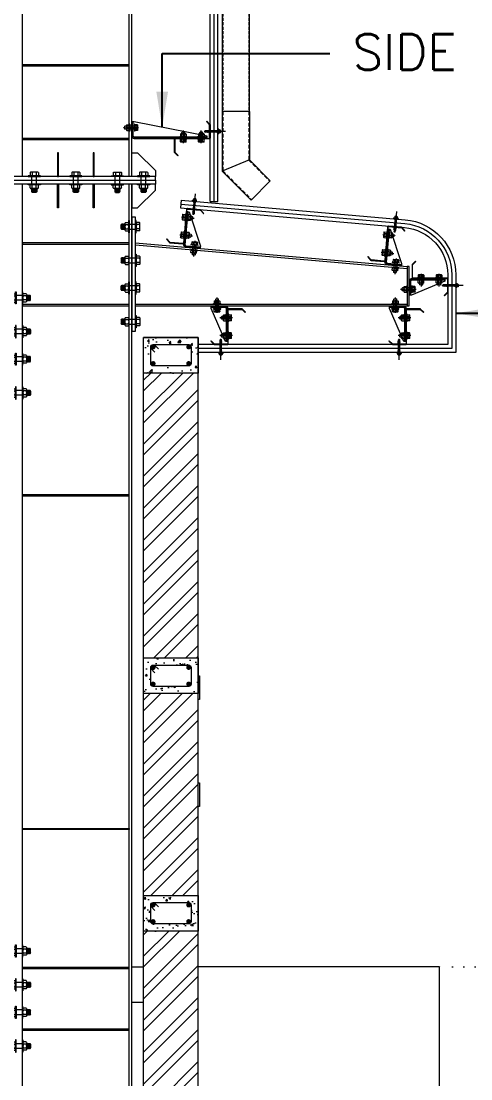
# Model space of a CAD drawing. Header units: millimetres. Extents: x 5227 to 261376, y 53707 to 123566.
# Drawn here: x 94341 to 96233, y 73058 to 77511 of the extents above; entities that cross this region are included whole.
import ezdxf

# ---------------------------------------------------------------- set-up
doc = ezdxf.new("R2010")
doc.units = ezdxf.units.MM
doc.header["$PDMODE"] = 35
doc.header["$PDSIZE"] = -10
for name, pattern in [('CENTERX2', [101.6, 63.5, -12.7, 12.7, -12.7]), ('DOT', [6.35, 0, -6.35]), ('HIDDENX2', [0.75, 0.5, -0.25])]:
    doc.linetypes.add(name, pattern=pattern)
doc.layers.get('0').update_dxf_attribs({"lineweight": 0})
doc.layers.get('Defpoints').update_dxf_attribs({"lineweight": 0})
for name, color, linetype, lineweight in [('PV_BEAM_LINE', 5, 'Continuous', 0), ('PV_CENTER LINE', 1, 'CENTERX2', 0), ('PV_DIMENTION_SECOND_ROMANS', 7, 'Continuous', 0), ('PV_DOTED LINE', 252, 'DOT', 0), ('PV_EXTRA_LINE', 252, 'Continuous', 0), ('PV_MARKING_ARROW', 7, 'Continuous', 0), ('PV_MASONRY', 10, 'Continuous', 0), ('PV_PURLIN', 4, 'Continuous', 0), ('PV_REINFORCEMENT _DOT_LINE', 3, 'Continuous', 0), ('PV_REINFORCEMENT_LINE', 6, 'Continuous', 0), ('PV_SLAB_LINE', 30, 'Continuous', 0), ('PV_STEEL LINE', 7, 'Continuous', 0), ('PV_STEEL_BOX&PIPE_SECTION', 6, 'Continuous', 0), ('PV_STEEL_I SECTION', 5, 'Continuous', 0), ('PV_STEEL_PLATE', 4, 'Continuous', 0), ('PV_STEEL_STIFFNING', 3, 'Continuous', 0), ('PV_STP', 3, 'Continuous', 0), ('PV_TEXT_ROMANS', 7, 'Continuous', 0)]:
    doc.layers.add(name, color=color, linetype=linetype, lineweight=lineweight)
doc.layers.add('PV_HATCH', color=252, linetype='Continuous', lineweight=0, transparency=0.5)
doc.styles.add('PV_ROMAND', font='romand.shx')
doc.styles.add('PV_ROMANS', font='romans.shx')
doc.dimstyles.new('PV_1-75_MM_FOOT', dxfattribs={"dimscale": 75, "dimtxt": 2, "dimasz": 2, "dimexe": 1, "dimexo": 0.625, "dimtad": 0, "dimdec": 0, "dimdsep": 46, "dimtxsty": 'PV_ROMAND', "dimcen": 2.5, "dimadec": 0, "dimazin": 0, "dimtfac": 1, "dimtdec": 0, "dimtmove": 1, "dimatfit": 2, "dimfxl": 1, "dimfxlon": 1, "dimarcsym": 0})
pattern_1 = [(45, (-107885.18, -16959.17), (-67.35192, 67.35192), []), (45, (-107840.27, -16959.17), (-67.35192, 67.35192), [])]

# ---------------------------------------------------------------- blocks, each defined once
blk = doc.blocks.new('*U510')
at = {"color": 0}
for p, q in [((25.7, 2.5), (-25.7, 2.5)), ((-25.7, 2.5), (-25.7, 0)), ((-25.7, 0), (25.7, 0)), ((-17.5, 16.3), (-17.5, 4.9)), ((13.1, 18.7), (-13.1, 18.7)), ((17.5, 16.3), (17.5, 4.9)), ((25.7, 0), (25.7, 2.5)), ((-25.7, -28.5), (-25.7, -26)), ((-25.7, -26), (25.7, -26)), ((25.7, -28.5), (-25.7, -28.5)), ((-17.5, -42.3), (-17.5, -30.9)), ((17.5, -42.3), (17.5, -30.9)), ((25.7, -26), (25.7, -28.5)), ((13.1, -44.7), (-13.1, -44.7)), ((-10, -58.7), (-10, -44.7)), ((-10, -58.7), (-8, -60.7)), ((8, -60.7), (-8, -60.7)), ((8, -60.7), (10, -58.7)), ((10, -58.7), (10, -44.7))]:
    blk.add_line(p, q, dxfattribs=at)
at = {"color": 8}
for p, q in [((-8.7, 16.3), (-8.7, 4.9)), ((8.7, 16.3), (8.7, 4.9)), ((-8.7, -42.3), (-8.7, -30.9)), ((8.7, -42.3), (8.7, -30.9))]:
    blk.add_line(p, q, dxfattribs=at)
for points in [[(10, -44.7), (12, -45.7), (10, -46.7), (-10, -46.7), (-12, -45.7), (-10, -44.7)], [(10, -46.7), (12, -47.7), (10, -48.7), (-10, -48.7), (-12, -47.7), (-10, -46.7)], [(10, -48.7), (12, -49.7), (10, -50.7), (-10, -50.7), (-12, -49.7), (-10, -48.7)], [(10, -50.7), (12, -51.7), (10, -52.7), (-10, -52.7), (-12, -51.7), (-10, -50.7)], [(10, -52.7), (12, -53.7), (10, -54.7), (-10, -54.7), (-12, -53.7), (-10, -52.7)], [(10, -54.7), (12, -55.7), (10, -56.7), (-10, -56.7), (-12, -55.7), (-10, -54.7)], [(10, -56.7), (12, -57.7), (10, -58.7), (-10, -58.7), (-12, -57.7), (-10, -56.7)]]:
    blk.add_lwpolyline(points, dxfattribs=at)
at = {"color": 0}
for centre, start, end in [((-13.1, 13.6), 90, 148.5337), ((-13.1, 7.6), 211.4663, 270), ((13.1, 13.6), 31.4663, 90), ((13.1, 7.6), 270, 328.5337), ((-13.1, -33.6), 90, 148.5337), ((-13.1, -39.6), 211.4663, 270), ((13.1, -33.6), 31.4663, 90), ((13.1, -39.6), 270, 328.5337)]:
    blk.add_arc(centre, 5.12, start, end, dxfattribs=at)
at = {"color": 8}
for centre, radius, start, end in [((-13.1, 13.6), 5.12, 31.4663, 90), ((-13.1, 7.6), 5.12, 270, 328.5337), ((0, 1.9), 16.8, 58.6936, 121.3064), ((0, 19.3), 16.8, 238.6936, 301.3064), ((13.1, 13.6), 5.12, 90, 148.5337), ((13.1, 7.6), 5.12, 211.4663, 270), ((-13.1, -33.6), 5.12, 31.4663, 90), ((-13.1, -39.6), 5.12, 270, 328.5337), ((0, -45.3), 16.8, 58.6936, 121.3064), ((0, -27.9), 16.8, 238.6936, 301.3064), ((13.1, -33.6), 5.12, 90, 148.5337), ((13.1, -39.6), 5.12, 211.4663, 270)]:
    blk.add_arc(centre, radius, start, end, dxfattribs=at)
at = {"layer": 'PV_DIMENTION_SECOND_ROMANS'}
for p, q in [((-10, -26), (-10, 0)), ((10, -26), (10, 0))]:
    blk.add_line(p, q, dxfattribs=at)
blk = doc.blocks.new('*U511')
at = {"color": 0}
for p, q in [((25.7, 2.5), (-25.7, 2.5)), ((-25.7, 2.5), (-25.7, 0)), ((-25.7, 0), (25.7, 0)), ((-17.5, 16.3), (-17.5, 4.9)), ((13.1, 18.7), (-13.1, 18.7)), ((17.5, 16.3), (17.5, 4.9)), ((25.7, 0), (25.7, 2.5)), ((-25.7, -28.5), (-25.7, -26)), ((-25.7, -26), (25.7, -26)), ((25.7, -28.5), (-25.7, -28.5)), ((-17.5, -42.3), (-17.5, -30.9)), ((17.5, -42.3), (17.5, -30.9)), ((25.7, -26), (25.7, -28.5)), ((13.1, -44.7), (-13.1, -44.7)), ((-10, -58.7), (-10, -44.7)), ((-10, -58.7), (-8, -60.7)), ((8, -60.7), (-8, -60.7)), ((8, -60.7), (10, -58.7)), ((10, -58.7), (10, -44.7))]:
    blk.add_line(p, q, dxfattribs=at)
at = {"color": 8}
for p, q in [((-8.7, 16.3), (-8.7, 4.9)), ((8.7, 16.3), (8.7, 4.9)), ((-8.7, -42.3), (-8.7, -30.9)), ((8.7, -42.3), (8.7, -30.9))]:
    blk.add_line(p, q, dxfattribs=at)
for points in [[(10, -44.7), (12, -45.7), (10, -46.7), (-10, -46.7), (-12, -45.7), (-10, -44.7)], [(10, -46.7), (12, -47.7), (10, -48.7), (-10, -48.7), (-12, -47.7), (-10, -46.7)], [(10, -48.7), (12, -49.7), (10, -50.7), (-10, -50.7), (-12, -49.7), (-10, -48.7)], [(10, -50.7), (12, -51.7), (10, -52.7), (-10, -52.7), (-12, -51.7), (-10, -50.7)], [(10, -52.7), (12, -53.7), (10, -54.7), (-10, -54.7), (-12, -53.7), (-10, -52.7)], [(10, -54.7), (12, -55.7), (10, -56.7), (-10, -56.7), (-12, -55.7), (-10, -54.7)], [(10, -56.7), (12, -57.7), (10, -58.7), (-10, -58.7), (-12, -57.7), (-10, -56.7)]]:
    blk.add_lwpolyline(points, dxfattribs=at)
at = {"color": 0}
for centre, start, end in [((-13.1, 13.6), 90, 148.5337), ((-13.1, 7.6), 211.4663, 270), ((13.1, 13.6), 31.4663, 90), ((13.1, 7.6), 270, 328.5337), ((-13.1, -33.6), 90, 148.5337), ((-13.1, -39.6), 211.4663, 270), ((13.1, -33.6), 31.4663, 90), ((13.1, -39.6), 270, 328.5337)]:
    blk.add_arc(centre, 5.12, start, end, dxfattribs=at)
at = {"color": 8}
for centre, radius, start, end in [((-13.1, 13.6), 5.12, 31.4663, 90), ((-13.1, 7.6), 5.12, 270, 328.5337), ((0, 1.9), 16.8, 58.6936, 121.3064), ((0, 19.3), 16.8, 238.6936, 301.3064), ((13.1, 13.6), 5.12, 90, 148.5337), ((13.1, 7.6), 5.12, 211.4663, 270), ((-13.1, -33.6), 5.12, 31.4663, 90), ((-13.1, -39.6), 5.12, 270, 328.5337), ((0, -45.3), 16.8, 58.6936, 121.3064), ((0, -27.9), 16.8, 238.6936, 301.3064), ((13.1, -33.6), 5.12, 90, 148.5337), ((13.1, -39.6), 5.12, 211.4663, 270)]:
    blk.add_arc(centre, radius, start, end, dxfattribs=at)
at = {"layer": 'PV_DIMENTION_SECOND_ROMANS'}
for p, q in [((-10, -26), (-10, 0)), ((10, -26), (10, 0))]:
    blk.add_line(p, q, dxfattribs=at)
blk = doc.blocks.new('*U512')
at = {"color": 0}
for p, q in [((25.7, 2.5), (-25.7, 2.5)), ((-25.7, 2.5), (-25.7, 0)), ((-25.7, 0), (25.7, 0)), ((-17.5, 16.3), (-17.5, 4.9)), ((13.1, 18.7), (-13.1, 18.7)), ((17.5, 16.3), (17.5, 4.9)), ((25.7, 0), (25.7, 2.5)), ((-25.7, -28.5), (-25.7, -26)), ((-25.7, -26), (25.7, -26)), ((25.7, -28.5), (-25.7, -28.5)), ((-17.5, -42.3), (-17.5, -30.9)), ((17.5, -42.3), (17.5, -30.9)), ((25.7, -26), (25.7, -28.5)), ((13.1, -44.7), (-13.1, -44.7)), ((-10, -58.7), (-10, -44.7)), ((-10, -58.7), (-8, -60.7)), ((8, -60.7), (-8, -60.7)), ((8, -60.7), (10, -58.7)), ((10, -58.7), (10, -44.7))]:
    blk.add_line(p, q, dxfattribs=at)
at = {"color": 8}
for p, q in [((-8.7, 16.3), (-8.7, 4.9)), ((8.7, 16.3), (8.7, 4.9)), ((-8.7, -42.3), (-8.7, -30.9)), ((8.7, -42.3), (8.7, -30.9))]:
    blk.add_line(p, q, dxfattribs=at)
for points in [[(10, -44.7), (12, -45.7), (10, -46.7), (-10, -46.7), (-12, -45.7), (-10, -44.7)], [(10, -46.7), (12, -47.7), (10, -48.7), (-10, -48.7), (-12, -47.7), (-10, -46.7)], [(10, -48.7), (12, -49.7), (10, -50.7), (-10, -50.7), (-12, -49.7), (-10, -48.7)], [(10, -50.7), (12, -51.7), (10, -52.7), (-10, -52.7), (-12, -51.7), (-10, -50.7)], [(10, -52.7), (12, -53.7), (10, -54.7), (-10, -54.7), (-12, -53.7), (-10, -52.7)], [(10, -54.7), (12, -55.7), (10, -56.7), (-10, -56.7), (-12, -55.7), (-10, -54.7)], [(10, -56.7), (12, -57.7), (10, -58.7), (-10, -58.7), (-12, -57.7), (-10, -56.7)]]:
    blk.add_lwpolyline(points, dxfattribs=at)
at = {"color": 0}
for centre, start, end in [((-13.1, 13.6), 90, 148.5337), ((-13.1, 7.6), 211.4663, 270), ((13.1, 13.6), 31.4663, 90), ((13.1, 7.6), 270, 328.5337), ((-13.1, -33.6), 90, 148.5337), ((-13.1, -39.6), 211.4663, 270), ((13.1, -33.6), 31.4663, 90), ((13.1, -39.6), 270, 328.5337)]:
    blk.add_arc(centre, 5.12, start, end, dxfattribs=at)
at = {"color": 8}
for centre, radius, start, end in [((-13.1, 13.6), 5.12, 31.4663, 90), ((-13.1, 7.6), 5.12, 270, 328.5337), ((0, 1.9), 16.8, 58.6936, 121.3064), ((0, 19.3), 16.8, 238.6936, 301.3064), ((13.1, 13.6), 5.12, 90, 148.5337), ((13.1, 7.6), 5.12, 211.4663, 270), ((-13.1, -33.6), 5.12, 31.4663, 90), ((-13.1, -39.6), 5.12, 270, 328.5337), ((0, -45.3), 16.8, 58.6936, 121.3064), ((0, -27.9), 16.8, 238.6936, 301.3064), ((13.1, -33.6), 5.12, 90, 148.5337), ((13.1, -39.6), 5.12, 211.4663, 270)]:
    blk.add_arc(centre, radius, start, end, dxfattribs=at)
at = {"layer": 'PV_DIMENTION_SECOND_ROMANS'}
for p, q in [((-10, -26), (-10, 0)), ((10, -26), (10, 0))]:
    blk.add_line(p, q, dxfattribs=at)
blk = doc.blocks.new('*U513')
at = {"color": 0}
for p, q in [((25.7, 2.5), (-25.7, 2.5)), ((-25.7, 2.5), (-25.7, 0)), ((-25.7, 0), (25.7, 0)), ((-17.5, 16.3), (-17.5, 4.9)), ((13.1, 18.7), (-13.1, 18.7)), ((17.5, 16.3), (17.5, 4.9)), ((25.7, 0), (25.7, 2.5)), ((-25.7, -28.5), (-25.7, -26)), ((-25.7, -26), (25.7, -26)), ((25.7, -28.5), (-25.7, -28.5)), ((-17.5, -42.3), (-17.5, -30.9)), ((17.5, -42.3), (17.5, -30.9)), ((25.7, -26), (25.7, -28.5)), ((13.1, -44.7), (-13.1, -44.7)), ((-10, -58.7), (-10, -44.7)), ((-10, -58.7), (-8, -60.7)), ((8, -60.7), (-8, -60.7)), ((8, -60.7), (10, -58.7)), ((10, -58.7), (10, -44.7))]:
    blk.add_line(p, q, dxfattribs=at)
at = {"color": 8}
for p, q in [((-8.7, 16.3), (-8.7, 4.9)), ((8.7, 16.3), (8.7, 4.9)), ((-8.7, -42.3), (-8.7, -30.9)), ((8.7, -42.3), (8.7, -30.9))]:
    blk.add_line(p, q, dxfattribs=at)
for points in [[(10, -44.7), (12, -45.7), (10, -46.7), (-10, -46.7), (-12, -45.7), (-10, -44.7)], [(10, -46.7), (12, -47.7), (10, -48.7), (-10, -48.7), (-12, -47.7), (-10, -46.7)], [(10, -48.7), (12, -49.7), (10, -50.7), (-10, -50.7), (-12, -49.7), (-10, -48.7)], [(10, -50.7), (12, -51.7), (10, -52.7), (-10, -52.7), (-12, -51.7), (-10, -50.7)], [(10, -52.7), (12, -53.7), (10, -54.7), (-10, -54.7), (-12, -53.7), (-10, -52.7)], [(10, -54.7), (12, -55.7), (10, -56.7), (-10, -56.7), (-12, -55.7), (-10, -54.7)], [(10, -56.7), (12, -57.7), (10, -58.7), (-10, -58.7), (-12, -57.7), (-10, -56.7)]]:
    blk.add_lwpolyline(points, dxfattribs=at)
at = {"color": 0}
for centre, start, end in [((-13.1, 13.6), 90, 148.5337), ((-13.1, 7.6), 211.4663, 270), ((13.1, 13.6), 31.4663, 90), ((13.1, 7.6), 270, 328.5337), ((-13.1, -33.6), 90, 148.5337), ((-13.1, -39.6), 211.4663, 270), ((13.1, -33.6), 31.4663, 90), ((13.1, -39.6), 270, 328.5337)]:
    blk.add_arc(centre, 5.12, start, end, dxfattribs=at)
at = {"color": 8}
for centre, radius, start, end in [((-13.1, 13.6), 5.12, 31.4663, 90), ((-13.1, 7.6), 5.12, 270, 328.5337), ((0, 1.9), 16.8, 58.6936, 121.3064), ((0, 19.3), 16.8, 238.6936, 301.3064), ((13.1, 13.6), 5.12, 90, 148.5337), ((13.1, 7.6), 5.12, 211.4663, 270), ((-13.1, -33.6), 5.12, 31.4663, 90), ((-13.1, -39.6), 5.12, 270, 328.5337), ((0, -45.3), 16.8, 58.6936, 121.3064), ((0, -27.9), 16.8, 238.6936, 301.3064), ((13.1, -33.6), 5.12, 90, 148.5337), ((13.1, -39.6), 5.12, 211.4663, 270)]:
    blk.add_arc(centre, radius, start, end, dxfattribs=at)
at = {"layer": 'PV_DIMENTION_SECOND_ROMANS'}
for p, q in [((-10, -26), (-10, 0)), ((10, -26), (10, 0))]:
    blk.add_line(p, q, dxfattribs=at)
blk = doc.blocks.new('2125')
at = {"color": 3}
for p, q in [((1074299.5, 569870.1), (1074359.5, 569870.1)), ((1074299.5, 569870.1), (1074299.5, 569866.5)), ((1074299.5, 569866.5), (1074359.5, 569866.5)), ((1074299.5, 569828.1), (1074359.5, 569828.1)), ((1074299.5, 569828.1), (1074299.5, 569824.5)), ((1074299.5, 569824.5), (1074359.5, 569824.5)), ((1074359.5, 569870.1), (1074359.5, 569866.5)), ((1074359.5, 569828.1), (1074359.5, 569824.5))]:
    blk.add_line(p, q, dxfattribs=at)
at = {"color": 7}
for p, q in [((1074305.5, 569891.7), (1074308.1, 569893.7)), ((1074305.5, 569891.7), (1074305.5, 569870.1)), ((1074305.5, 569891.7), (1074353.5, 569891.7)), ((1074305.5, 569822.5), (1074308.1, 569824.5)), ((1074305.5, 569802.5), (1074305.5, 569822.5)), ((1074308.1, 569893.7), (1074350.8, 569893.7)), ((1074308.1, 569824.5), (1074350.8, 569824.5)), ((1074317.5, 569891.7), (1074317.5, 569787.1)), ((1074341.5, 569891.7), (1074341.5, 569787.1)), ((1074353.5, 569891.7), (1074350.8, 569893.7)), ((1074353.5, 569822.5), (1074350.8, 569824.5)), ((1074353.5, 569891.7), (1074353.5, 569870.1)), ((1074353.5, 569802.5), (1074353.5, 569822.5)), ((1074305.5, 569802.5), (1074308.1, 569800.5)), ((1074308.1, 569800.5), (1074350.8, 569800.5)), ((1074319.9, 569784.7), (1074317.5, 569787.1)), ((1074319.9, 569784.7), (1074339.1, 569784.7)), ((1074339.1, 569784.7), (1074341.5, 569787.1)), ((1074353.5, 569802.5), (1074350.8, 569800.5))]:
    blk.add_line(p, q, dxfattribs=at)
for centre, radius, start, end in [((1074311.5, 569883.7), 9.99, 53.10594, 126.89406), ((1074311.5, 569814.5), 9.99, 53.10594, 126.89406), ((1074329.5, 569856.9), 36.8, 70.98211, 109.01789), ((1074329.5, 569787.7), 36.8, 70.98211, 109.01789), ((1074347.5, 569883.7), 9.99, 53.10594, 126.89406), ((1074347.5, 569814.5), 9.99, 53.10594, 126.89406), ((1074311.5, 569810.5), 9.99, 233.10594, 306.89406), ((1074329.5, 569837.3), 36.8, 250.98211, 289.01789), ((1074347.5, 569810.5), 9.99, 233.10594, 306.89406)]:
    blk.add_arc(centre, radius, start, end, dxfattribs=at)
at = {"layer": 'PV_CENTER LINE', "color": 1, "ltscale": 0.1}
blk.add_line((1074329.5, 569902.4), (1074329.5, 569771.2), dxfattribs=at)
blk = doc.blocks.new('SRW-55')
at = {"color": 252}
for p, q in [((-6.8, 2.3), (-3.6, 2.7)), ((-6.8, 2.3), (-6.8, 1.8)), ((-6.8, 1.8), (6.8, 1.8)), ((-4.5, 1.8), (-4.5, 0)), ((-4.5, 0), (4.5, 0)), ((-3.6, 6.3), (-3.6, 2.7)), ((-3.6, 2.7), (3.6, 2.7)), ((-2.7, 7.2), (2.7, 7.2)), ((-1.8, 6.3), (-1.8, 2.7)), ((-1.8, -0.6), (0, 0)), ((-1.8, 0), (-1.8, -0.6)), ((1.8, 6.3), (1.8, 2.7)), ((1.8, -0.4), (2.3, 0)), ((3.6, 6.3), (3.6, 2.7)), ((6.8, 2.3), (3.6, 2.7)), ((4.5, 1.8), (4.5, 0)), ((6.8, 2.3), (6.8, 1.8)), ((-2.5, -1.1), (-1.8, -0.6)), ((-2.5, -3), (-1.8, -2.5)), ((-2.5, -4.9), (-1.8, -4.4)), ((-2.5, -21.8), (-1.8, -21.3)), ((-2.5, -23.7), (-1.8, -23.2)), ((-2.5, -25.6), (-1.8, -25)), ((-2.5, -27.5), (-1.8, -26.9)), ((-2.5, -29.4), (-1.8, -28.8)), ((-2.4, -1.4), (-1.8, -1.5)), ((-2.4, -3.3), (-1.8, -3.4)), ((-2.4, -5.2), (-1.8, -5.3)), ((-1.8, -22.2), (-2.4, -22.1)), ((-1.8, -24.1), (-2.4, -23.9)), ((-1.8, -26), (-2.4, -25.8)), ((-1.8, -27.8), (-2.4, -27.7)), ((-1.8, -29.7), (-2.4, -29.6)), ((-1.8, -1.5), (1.8, -0.4)), ((-1.8, -2.4), (1.8, -1.3)), ((-1.8, -1.5), (-1.8, -2.5)), ((-1.8, -3.4), (1.8, -2.3)), ((-1.8, -4.3), (1.8, -3.2)), ((-1.8, -3.4), (-1.8, -4.3)), ((-1.8, -5.3), (1.8, -4.2)), ((-1.8, -5.3), (-1.8, -20.2)), ((-1.8, -21.2), (1.8, -20.1)), ((-1.8, -20.3), (-1.8, -21.3)), ((-1.8, -22.2), (1.8, -21.1)), ((-1.8, -23.1), (1.8, -22)), ((-1.8, -22.2), (-1.8, -23.1)), ((-1.8, -24.1), (1.8, -23)), ((-1.8, -25), (1.8, -23.9)), ((-1.8, -24.1), (-1.8, -25)), ((-1.8, -26), (1.8, -24.9)), ((-1.8, -26.9), (1.8, -25.8)), ((-1.8, -26), (-1.8, -26.9)), ((-1.8, -27.8), (1.8, -26.7)), ((-1.8, -28.8), (1.8, -27.7)), ((-1.8, -27.9), (-1.8, -28.8)), ((-1.8, -29.7), (1.8, -28.6)), ((-1.8, -30.7), (1.8, -29.6)), ((-1.8, -29.7), (-1.8, -30.7)), ((1.8, -0.4), (1.8, -1.3)), ((2.4, -1.5), (1.8, -1.3)), ((1.8, -2.3), (2.5, -1.7)), ((1.8, -2.3), (1.8, -3.2)), ((2.4, -3.4), (1.8, -3.2)), ((1.8, -4.1), (2.5, -3.6)), ((1.8, -4.2), (1.8, -5.5)), ((1.8, -5.5), (1.8, -20.1)), ((1.8, -20.1), (2.4, -20.3)), ((2.5, -20.5), (1.8, -21.1)), ((1.8, -21.1), (1.8, -22)), ((1.8, -22), (2.4, -22.2)), ((2.5, -22.4), (1.8, -22.9)), ((1.8, -23), (1.8, -23.9)), ((1.8, -23.9), (2.4, -24)), ((2.5, -24.3), (1.8, -24.8)), ((1.8, -24.8), (1.8, -25.8)), ((1.8, -25.8), (2.4, -25.9)), ((2.5, -26.2), (1.8, -26.7)), ((1.8, -26.7), (1.8, -27.7)), ((1.8, -27.7), (2.4, -27.8)), ((2.5, -28.1), (1.8, -28.6)), ((1.8, -28.6), (1.8, -29.6)), ((1.8, -29.6), (2.4, -29.7)), ((-2.5, -31.3), (-1.8, -30.7)), ((-2.5, -31.5), (1.8, -31.5)), ((-1.8, -31.5), (-1.8, -35.1)), ((-1.8, -35.1), (0, -37.8)), ((-1.3, -31.5), (1.8, -30.5)), ((0, -37.8), (1.3, -31.5)), ((0, -37.8), (1.8, -35.1)), ((2.5, -29.9), (1.8, -30.5)), ((1.8, -30.5), (1.8, -31.5)), ((1.8, -31.5), (1.8, -35.1))]:
    blk.add_line(p, q, dxfattribs=at)
for centre, radius, start, end in [((-2.7, 6.3), 0.902, 360, 180), ((0, 5), 2.25, 36.8699, 143.1301), ((2.7, 6.3), 0.902, 360, 180), ((-2.4, -1.2), 0.135, 129.8295, 257.9728), ((-2.4, -3.1), 0.135, 129.8295, 257.9728), ((-2.4, -5), 0.135, 129.8295, 257.9728), ((-2.4, -21.9), 0.135, 129.8295, 257.9728), ((-2.4, -23.8), 0.135, 129.8295, 257.9728), ((-2.4, -25.7), 0.135, 129.8295, 257.9728), ((-2.4, -27.6), 0.135, 129.8295, 257.9728), ((-2.4, -29.5), 0.135, 129.8295, 257.9728), ((-1.7, -0.7), 0.135, 107.2492, 129.8295), ((-1.8, -1.4), 0.135, 257.9728, 287.2492), ((-1.7, -2.6), 0.135, 107.2492, 129.8295), ((-1.8, -3.3), 0.135, 257.9728, 287.2492), ((-1.7, -4.5), 0.135, 107.2492, 129.8295), ((-1.8, -5.1), 0.135, 257.9728, 287.2492), ((-1.7, -21.4), 0.135, 107.2492, 129.8295), ((-1.8, -22.1), 0.135, 257.9728, 287.2492), ((-1.7, -23.3), 0.135, 107.2492, 129.8295), ((-1.8, -23.9), 0.135, 257.9728, 287.2492), ((-1.7, -25.1), 0.135, 107.2492, 129.8295), ((-1.8, -25.8), 0.135, 257.9728, 287.2492), ((-1.7, -27), 0.135, 107.2492, 129.8295), ((-1.8, -27.7), 0.135, 257.9728, 287.2492), ((-1.7, -28.9), 0.135, 107.2492, 129.8295), ((-1.8, -29.6), 0.135, 257.9728, 287.2492), ((1.7, -0.3), 0.135, 287.2492, 309.8295), ((1.8, -1.5), 0.135, 77.9728, 107.2492), ((1.7, -2.2), 0.135, 287.2492, 309.8295), ((1.8, -3.4), 0.135, 77.9728, 107.2492), ((1.7, -4), 0.135, 287.2492, 309.8295), ((1.8, -20.3), 0.135, 77.9728, 107.2492), ((1.7, -21), 0.135, 287.2492, 309.8295), ((1.8, -22.2), 0.135, 77.9728, 107.2492), ((1.7, -22.8), 0.135, 287.2492, 309.8295), ((1.8, -24), 0.135, 77.9728, 107.2492), ((1.7, -24.7), 0.135, 287.2492, 309.8295), ((1.8, -25.9), 0.135, 77.9728, 107.2492), ((1.7, -26.6), 0.135, 287.2492, 309.8295), ((1.8, -27.8), 0.135, 77.9728, 107.2492), ((1.7, -28.5), 0.135, 287.2492, 309.8295), ((1.8, -29.7), 0.135, 77.9728, 107.2492), ((2.4, -1.6), 0.135, 309.8295, 77.9728), ((2.4, -3.5), 0.135, 309.8295, 77.9728), ((2.4, -20.4), 0.135, 309.8295, 77.9728), ((2.4, -22.3), 0.135, 309.8295, 77.9728), ((2.4, -24.2), 0.135, 309.8295, 77.9728), ((2.4, -26.1), 0.135, 309.8295, 77.9728), ((2.4, -27.9), 0.135, 309.8295, 77.9728), ((2.4, -29.8), 0.135, 309.8295, 77.9728), ((-2.4, -31.4), 0.135, 129.8295, 233.3696), ((-1.7, -30.8), 0.135, 107.2492, 129.8295), ((1.7, -30.4), 0.135, 287.2492, 309.8295)]:
    blk.add_arc(centre, radius, start, end, dxfattribs=at)
blk = doc.blocks.new('PURLIN -....')
at = {"layer": 'PV_CENTER LINE'}
for p, q in [((195998.4, -55564.7), (195982.1, -55564.7)), ((195998.4, -55564.7), (195982.1, -55564.7)), ((195998.4, -55639.7), (195982.1, -55639.7))]:
    blk.add_line(p, q, dxfattribs=at)
at = {"layer": 'PV_PURLIN', "color": 2}
blk.add_lwpolyline([(195989.2, -55673.2, -0.414214), (195987.2, -55675.2), (195932.9, -55675.2, -0.198912), (195931.5, -55674.6), (195918.5, -55661.6), (195917.1, -55663), (195930.1, -55676, 0.198912), (195932.9, -55677.2), (195987.2, -55677.2, 0.414214), (195991.2, -55673.2), (195991.2, -55531.2, -0.414214), (195993.2, -55529.2), (196047.6, -55529.2, -0.198912), (196049, -55529.7), (196062, -55542.7), (196063.4, -55541.3), (196050.4, -55528.3, 0.198912), (196047.6, -55527.2), (195993.2, -55527.2, 0.414214), (195989.2, -55531.2)], format="xyb", close=True, dxfattribs=at)
blk = doc.blocks.new('G$CBB9E2D0D')
at = {"color": 3}
for p, q in [((232.5, 48.8), (202.5, 48.8)), ((202.5, 48.8), (202.5, 47)), ((232.5, 47), (202.5, 47)), ((232.5, 48.8), (232.5, 47)), ((307.5, 48.8), (277.5, 48.8)), ((277.5, 48.8), (277.5, 47)), ((307.5, 47), (277.5, 47)), ((307.5, 48.8), (307.5, 47)), ((232.5, 40), (202.5, 40)), ((202.5, 40), (202.5, 38.2)), ((232.5, 38.2), (202.5, 38.2)), ((232.5, 40), (232.5, 38.2)), ((307.5, 40), (277.5, 40)), ((277.5, 40), (277.5, 38.2)), ((307.5, 38.2), (277.5, 38.2)), ((307.5, 40), (307.5, 38.2))]:
    blk.add_line(p, q, dxfattribs=at)
at = {"color": 7}
for p, q in [((205.5, 59.6), (206.8, 60.6)), ((205.5, 59.6), (205.5, 48.8)), ((229.5, 59.6), (205.5, 59.6)), ((228.2, 60.6), (206.8, 60.6)), ((211.5, 59.6), (211.5, 19.5)), ((223.5, 59.6), (223.5, 19.5)), ((229.5, 59.6), (228.2, 60.6)), ((229.5, 59.6), (229.5, 48.8)), ((280.5, 59.6), (281.8, 60.6)), ((280.5, 59.6), (280.5, 48.8)), ((304.5, 59.6), (280.5, 59.6)), ((303.2, 60.6), (281.8, 60.6)), ((286.5, 59.6), (286.5, 19.5)), ((298.5, 59.6), (298.5, 19.5)), ((304.5, 59.6), (303.2, 60.6)), ((304.5, 59.6), (304.5, 48.8)), ((205.5, 37.2), (206.8, 38.2)), ((205.5, 27.2), (205.5, 37.2)), ((205.5, 27.2), (206.8, 26.2)), ((228.2, 38.2), (206.8, 38.2)), ((228.2, 26.2), (206.8, 26.2)), ((212.7, 18.3), (211.5, 19.5)), ((222.3, 18.3), (212.7, 18.3)), ((222.3, 18.3), (223.5, 19.5)), ((229.5, 37.2), (228.2, 38.2)), ((229.5, 27.2), (228.2, 26.2)), ((229.5, 27.2), (229.5, 37.2)), ((280.5, 37.2), (281.8, 38.2)), ((280.5, 27.2), (280.5, 37.2)), ((280.5, 27.2), (281.8, 26.2)), ((303.2, 38.2), (281.8, 38.2)), ((303.2, 26.2), (281.8, 26.2)), ((287.7, 18.3), (286.5, 19.5)), ((297.3, 18.3), (287.7, 18.3)), ((297.3, 18.3), (298.5, 19.5)), ((304.5, 37.2), (303.2, 38.2)), ((304.5, 27.2), (303.2, 26.2)), ((304.5, 27.2), (304.5, 37.2))]:
    blk.add_line(p, q, dxfattribs=at)
for centre, radius, start, end in [((208.5, 55.6), 5, 53.1059, 126.8941), ((217.5, 42.2), 18.4, 70.9821, 109.0179), ((226.5, 55.6), 5, 53.1059, 126.8941), ((283.5, 55.6), 5, 53.1059, 126.8941), ((292.5, 42.2), 18.4, 70.9821, 109.0179), ((301.5, 55.6), 5, 53.1059, 126.8941), ((208.5, 33.2), 5, 53.1059, 126.8941), ((208.5, 31.2), 5, 233.1059, 306.8941), ((217.5, 19.8), 18.4, 70.9821, 109.0179), ((217.5, 44.6), 18.4, 250.9821, 289.0179), ((226.5, 33.2), 5, 53.1059, 126.8941), ((226.5, 31.2), 5, 233.1059, 306.8941), ((283.5, 33.2), 5, 53.1059, 126.8941), ((283.5, 31.2), 5, 233.1059, 306.8941), ((292.5, 19.8), 18.4, 70.9821, 109.0179), ((292.5, 44.6), 18.4, 250.9821, 289.0179), ((301.5, 33.2), 5, 53.1059, 126.8941), ((301.5, 31.2), 5, 233.1059, 306.8941)]:
    blk.add_arc(centre, radius, start, end, dxfattribs=at)
at = {"layer": 'PV_CENTER LINE', "color": 1, "ltscale": 0.1}
for p, q in [((217.5, 64.9), (217.5, 11.6)), ((292.5, 64.9), (292.5, 11.6))]:
    blk.add_line(p, q, dxfattribs=at)
at = {"layer": 'PV_CENTER LINE'}
blk.add_line((394.2, 15.8), (293.4, 15.8), dxfattribs=at)
at = {"layer": 'PV_STEEL_PLATE', "color": 30, "ltscale": 3}
blk.add_lwpolyline([(0, 35, -0.414214), (10, 45), (317.5, 45), (317.5, 40), (10, 40, 0.414214), (5, 35), (5, -25), (0, -25)], format="xyb", close=True, dxfattribs=at)
at = {"layer": 'PV_STEEL_STIFFNING', "ltscale": 5}
blk.add_lwpolyline([(11.2, 40), (317.5, 40), (317.5, 35), (10, -25), (5, -25), (5, 33.8)], close=True, dxfattribs=at)
at = {"ltscale": 3, "rotation": 270.0000000000002}
blk.add_blockref('PURLIN -....', (55857.2, 196036.2), dxfattribs=at)
at = {"color": 252, "xscale": -1.487812063150599, "yscale": 1.487812063147431, "zscale": 1.487812063150599, "rotation": 269.9999999999746}
blk.add_blockref('SRW-55', (363, 15.8), dxfattribs=at)
at = {"layer": 'PV_DIMENTION_SECOND_ROMANS', "linetype": 'ByBlock', "ltscale": 5, "xscale": -0.5, "yscale": 0.5, "zscale": 0.5, "rotation": 270.0000000000002}
blk.add_blockref('2125', (-284922.1, -537164.7), dxfattribs=at)
blk = doc.blocks.new('G$C797E9A96')
at = {"color": 7}
for p, q in [((-46.8, 141), (-48.9, 119.8)), ((-45.7, 142.3), (-48.1, 118.4)), ((-45.7, 142.3), (-46.8, 141)), ((-46.3, 136.3), (-6.3, 132.3)), ((-45.7, 142.3), (-34.9, 141.2)), ((-24.5, 138.8), (-26.6, 117.5)), ((-23.4, 140), (-24.5, 138.8)), ((-13.4, 139), (-23.4, 140)), ((-12.6, 137.6), (-14.7, 116.4)), ((-13.4, 139), (-12.6, 137.6)), ((-48.1, 118.4), (-48.9, 119.8)), ((-48.1, 118.4), (-37.3, 117.3)), ((-47.5, 124.3), (-7.5, 120.3)), ((-25.8, 116.1), (-26.6, 117.5)), ((-15.8, 115.1), (-25.8, 116.1)), ((-15.8, 115.1), (-14.7, 116.4)), ((-6.2, 121.4), (-7.5, 120.3)), ((-5.3, 131), (-6.3, 132.3)), ((-5.3, 131), (-6.2, 121.4)), ((-54.3, 66.4), (-56.4, 45.2)), ((-55.5, 43.7), (-56.4, 45.2)), ((-53.1, 67.6), (-55.5, 43.7)), ((-54.9, 49.7), (-15, 45.7)), ((-53.1, 67.6), (-54.3, 66.4)), ((-53.7, 61.7), (-13.8, 57.7)), ((-53.1, 67.6), (-42.4, 66.5)), ((-32, 64.2), (-34.1, 42.9)), ((-30.8, 65.4), (-32, 64.2)), ((-20.9, 64.4), (-30.8, 65.4)), ((-20, 63), (-22.2, 41.7)), ((-20.9, 64.4), (-20, 63)), ((-13.7, 46.8), (-15, 45.7)), ((-12.7, 56.3), (-13.8, 57.7)), ((-12.7, 56.3), (-13.7, 46.8)), ((-55.5, 43.7), (-44.8, 42.7)), ((-33.2, 41.5), (-34.1, 42.9)), ((-23.3, 40.5), (-33.2, 41.5)), ((-23.3, 40.5), (-22.2, 41.7))]:
    blk.add_line(p, q, dxfattribs=at)
at = {"color": 3}
for p, q in [((-34.6, 144.2), (-37.6, 114.3)), ((-32.8, 144), (-35.8, 114.1)), ((-34.6, 144.2), (-32.8, 144)), ((-25.9, 143.3), (-28.9, 113.4)), ((-24.1, 143.1), (-27.1, 113.3)), ((-25.9, 143.3), (-24.1, 143.1)), ((-37.6, 114.3), (-35.8, 114.1)), ((-28.9, 113.4), (-27.1, 113.3)), ((-42.1, 69.5), (-45.1, 39.7)), ((-40.3, 69.4), (-43.3, 39.5)), ((-42.1, 69.5), (-40.3, 69.4)), ((-33.3, 68.7), (-36.3, 38.8)), ((-31.5, 68.5), (-34.5, 38.6)), ((-33.3, 68.7), (-31.5, 68.5)), ((-45.1, 39.7), (-43.3, 39.5)), ((-36.3, 38.8), (-34.5, 38.6))]:
    blk.add_line(p, q, dxfattribs=at)
at = {"color": 7}
for centre, radius, start, end in [((-29.5, 128.6), 18.4, 155.2715, 193.3073), ((-42, 138.9), 5, 137.3953, 211.1835), ((-7.3, 126.3), 18.4, 155.2715, 193.3073), ((-19.7, 136.6), 5, 137.3953, 211.1835), ((-17.7, 136.4), 5, 317.3953, 31.1835), ((-43.8, 121), 5, 137.3953, 211.1835), ((-21.5, 118.7), 5, 137.3953, 211.1835), ((-19.5, 118.5), 5, 317.3953, 31.1835), ((-31.9, 128.8), 18.4, 335.2715, 13.3073), ((-51.2, 46.3), 5, 137.3953, 211.1835), ((-37, 54), 18.4, 155.2715, 193.3073), ((-49.5, 64.2), 5, 137.3953, 211.1835), ((-29, 44.1), 5, 137.3953, 211.1835), ((-14.7, 51.7), 18.4, 155.2715, 193.3073), ((-27.2, 62), 5, 137.3953, 211.1835), ((-27, 43.9), 5, 317.3953, 31.1835), ((-39.4, 54.2), 18.4, 335.2715, 13.3073), ((-25.2, 61.8), 5, 317.3953, 31.1835)]:
    blk.add_arc(centre, radius, start, end, dxfattribs=at)
at = {"layer": 'PV_CENTER LINE'}
blk.add_line((6.8, 227.1), (-3.2, 126.9), dxfattribs=at)
at = {"layer": 'PV_CENTER LINE', "color": 1, "ltscale": 0.1}
for p, q in [((-52.2, 130.8), (0.9, 125.5)), ((-59.6, 56.2), (-6.5, 50.9))]:
    blk.add_line(p, q, dxfattribs=at)
at = {"layer": 'PV_STEEL_PLATE', "color": 30, "ltscale": 3}
blk.add_lwpolyline([(-34.8, 3.5, -0.414214), (-43.8, 14.4), (-29.9, 153.7), (-24.9, 153.2), (-38.8, 13.9, 0.414214), (-34.3, 8.5), (25.4, 2.5), (24.9, -2.5)], format="xyb", close=True, dxfattribs=at)
at = {"layer": 'PV_STEEL_STIFFNING', "ltscale": 5}
blk.add_lwpolyline([(-38.7, 15.2), (-24.9, 153.2), (-19.9, 152.7), (25.9, 7.5), (25.4, 2.5), (-33.1, 8.3)], close=True, dxfattribs=at)
at = {"color": 252, "xscale": -1.487812063150599, "yscale": 1.487812063147431, "zscale": 1.487812063150599, "rotation": 354.2894068619516}
blk.add_blockref('SRW-55', (3.7, 196.1), dxfattribs=at)
at = {"ltscale": 3, "rotation": 354.2894068619772}
blk.add_blockref('PURLIN -....', (-189522, 74919.6), dxfattribs=at)
at = {"layer": 'PV_DIMENTION_SECOND_ROMANS', "linetype": 'ByBlock', "ltscale": 5, "xscale": -0.5, "yscale": 0.5, "zscale": 0.5, "rotation": 354.2894068619772}
blk.add_blockref('2125', (506148.1, -336957.9), dxfattribs=at)
blk = doc.blocks.new('G$CD765F1D5')
at = {"layer": 'PV_HATCH'}
h = blk.add_hatch(dxfattribs=at)
h.set_pattern_fill('AR-CONC', color=252, scale=0.5)
h.set_pattern_definition([(50, (-167808.08, -85632.94), (91.092334, -7.969543), [9.525, -104.775]), (355, (-167808.08, -85632.94), (-17.62171, 95.528423), [7.62, -83.82029]), (100.451445, (-167800.49, -85633.61), (73.470624, 87.558876), [8.095004, -89.045122]), (46.1842, (-167808.08, -85607.54), (135.53952, -21.021164), [14.2875, -157.1625]), (96.63556, (-167796.78, -85609.3), (118.70207, 123.71306), [12.14251, -133.5678]), (351.18415, (-167808.08, -85607.54), (118.70207, 123.71306), [11.42998, -125.72987]), (21, (-167795.38, -85613.89), (75.807196, -51.1326), [9.525, -104.775]), (326, (-167795.38, -85613.89), (30.901014, 92.093983), [7.62, -83.82]), (71.451445, (-167789.06, -85618.15), (106.70821, 40.961384), [8.095004, -89.04497]), (37.5, (-167808.08, -85632.942), (1.5443016, 42.2775194), [0, -82.804, 0, -85.09, 0, -84.1375]), (7.5, (-167808.08, -85632.94), (33.409831, 50.090287), [0, -48.514, 0, -80.899, 0, -32.0675]), (327.5, (-167836.4, -85632.94), (67.7952976, -2.864372), [0, -31.75, 0, -99.06, 0, -131.445]), (317.5, (-167849.1, -85632.94), (74.06459, 12.713246), [0, -41.275, 0, -65.786, 0, -93.345])])
h.paths.add_polyline_path([(-115, 125), (-115, -25), (115, -25), (115, 125)])
h.paths.add_polyline_path([(-75, 95, 0.414214), (-85, 85), (-85, 15, 0.414214), (-75, 5), (75, 5, 0.414214), (85, 15), (85, 85, 0.414214), (75, 95)], flags=16)
h.paths.add_polyline_path([(79.9, 84.8, -1), (69.6, 84.8, -1)], flags=0)
h.paths.add_polyline_path([(-69.6, 84.8, -1), (-79.9, 84.8, -1)], flags=0)
h.paths.add_polyline_path([(69.6, 15.2, -1), (79.9, 15.2, -1)], flags=0)
h.paths.add_polyline_path([(-79.9, 15.2, -1), (-69.6, 15.2, -1)], flags=0)
at = {"layer": 'PV_BEAM_LINE'}
blk.add_lwpolyline([(-115, 125), (115, 125), (115, -25), (-115, -25)], close=True, dxfattribs=at)
at = {"layer": 'PV_REINFORCEMENT _DOT_LINE'}
for points in [[(-79.9, 84.8, 10.2, 10.2, -1), (-69.6, 84.8, 10.2, 10.2, -1)], [(79.9, 84.8, 10.2, 10.2, 1), (69.6, 84.8, 10.2, 10.2, 1)], [(-79.9, 15.2, 10.2, 10.2, 1), (-69.6, 15.2, 10.2, 10.2, 1)], [(79.9, 15.2, 10.2, 10.2, -1), (69.6, 15.2, 10.2, 10.2, -1)]]:
    blk.add_lwpolyline(points, format="xyseb", close=True, dxfattribs=at)
at = {"layer": 'PV_REINFORCEMENT_LINE'}
for p, q in [((-70, 95), (-52.3, 77.3)), ((-85, 80), (-67.3, 62.3))]:
    blk.add_line(p, q, dxfattribs=at)
blk.add_lwpolyline([(-75, 95), (75, 95, -0.414214), (85, 85), (85, 15, -0.414214), (75, 5), (-75, 5, -0.414214), (-85, 15), (-85, 85, -0.414214)], format="xyb", close=True, dxfattribs=at)
blk = doc.blocks.new('G$C51E7CFE8')
at = {"layer": 'PV_STP'}
blk.add_lwpolyline([(100, 25), (100, 0), (0, 0), (0, 100), (25, 100), (100, 25)], dxfattribs=at)
blk = doc.blocks.new('*U514')
at = {"color": 0}
for p, q in [((25.7, 2.5), (-25.7, 2.5)), ((-25.7, 2.5), (-25.7, 0)), ((-25.7, 0), (25.7, 0)), ((-17.5, 16.3), (-17.5, 4.9)), ((13.1, 18.7), (-13.1, 18.7)), ((17.5, 16.3), (17.5, 4.9)), ((25.7, 0), (25.7, 2.5)), ((-25.7, -34.5), (-25.7, -32)), ((-25.7, -32), (25.7, -32)), ((25.7, -34.5), (-25.7, -34.5)), ((-17.5, -48.3), (-17.5, -36.9)), ((17.5, -48.3), (17.5, -36.9)), ((25.7, -32), (25.7, -34.5)), ((13.1, -50.7), (-13.1, -50.7)), ((-10, -64.7), (-10, -50.7)), ((-10, -64.7), (-8, -66.7)), ((8, -66.7), (-8, -66.7)), ((8, -66.7), (10, -64.7)), ((10, -64.7), (10, -50.7))]:
    blk.add_line(p, q, dxfattribs=at)
at = {"color": 8}
for p, q in [((-8.7, 16.3), (-8.7, 4.9)), ((8.7, 16.3), (8.7, 4.9)), ((-8.7, -48.3), (-8.7, -36.9)), ((8.7, -48.3), (8.7, -36.9))]:
    blk.add_line(p, q, dxfattribs=at)
for points in [[(10, -50.7), (12, -51.7), (10, -52.7), (-10, -52.7), (-12, -51.7), (-10, -50.7)], [(10, -52.7), (12, -53.7), (10, -54.7), (-10, -54.7), (-12, -53.7), (-10, -52.7)], [(10, -54.7), (12, -55.7), (10, -56.7), (-10, -56.7), (-12, -55.7), (-10, -54.7)], [(10, -56.7), (12, -57.7), (10, -58.7), (-10, -58.7), (-12, -57.7), (-10, -56.7)], [(10, -58.7), (12, -59.7), (10, -60.7), (-10, -60.7), (-12, -59.7), (-10, -58.7)], [(10, -60.7), (12, -61.7), (10, -62.7), (-10, -62.7), (-12, -61.7), (-10, -60.7)], [(10, -62.7), (12, -63.7), (10, -64.7), (-10, -64.7), (-12, -63.7), (-10, -62.7)]]:
    blk.add_lwpolyline(points, dxfattribs=at)
at = {"color": 0}
for centre, start, end in [((-13.1, 13.6), 90, 148.5337), ((-13.1, 7.6), 211.4663, 270), ((13.1, 13.6), 31.4663, 90), ((13.1, 7.6), 270, 328.5337), ((-13.1, -39.6), 90, 148.5337), ((13.1, -39.6), 31.4663, 90), ((-13.1, -45.6), 211.4663, 270), ((13.1, -45.6), 270, 328.5337)]:
    blk.add_arc(centre, 5.12, start, end, dxfattribs=at)
at = {"color": 8}
for centre, radius, start, end in [((-13.1, 13.6), 5.12, 31.4663, 90), ((-13.1, 7.6), 5.12, 270, 328.5337), ((0, 1.9), 16.8, 58.6936, 121.3064), ((0, 19.3), 16.8, 238.6936, 301.3064), ((13.1, 13.6), 5.12, 90, 148.5337), ((13.1, 7.6), 5.12, 211.4663, 270), ((-13.1, -39.6), 5.12, 31.4663, 90), ((0, -51.3), 16.8, 58.6936, 121.3064), ((13.1, -39.6), 5.12, 90, 148.5337), ((-13.1, -45.6), 5.12, 270, 328.5337), ((0, -33.9), 16.8, 238.6936, 301.3064), ((13.1, -45.6), 5.12, 211.4663, 270)]:
    blk.add_arc(centre, radius, start, end, dxfattribs=at)
at = {"layer": 'PV_DIMENTION_SECOND_ROMANS'}
for p, q in [((-10, -32), (-10, 0)), ((10, -32), (10, 0))]:
    blk.add_line(p, q, dxfattribs=at)
blk = doc.blocks.new('G$CBF16AFCD')
at = {"layer": 'PV_EXTRA_LINE', "color": 3}
for p, q in [((-46, 0), (-46, -163.9)), ((-46, 0), (46, 0)), ((46, 0), (46, -202)), ((-46, -163.9), (-116.7, -234.6)), ((-46, -163.9), (46, -202)), ((46, -202), (-51.7, -299.7)), ((-116.7, -234.6), (-51.7, -299.7))]:
    blk.add_line(p, q, dxfattribs=at)
at = {"layer": 'PV_EXTRA_LINE', "color": 2, "linetype": 'HIDDENX2', "ltscale": 25}
for p, q in [((-44, 0), (-44, -164.7)), ((44, 0), (44, -201.2)), ((-44, -164.7), (-115.3, -236)), ((44, -201.2), (-53.1, -298.2))]:
    blk.add_line(p, q, dxfattribs=at)
blk = doc.blocks.new('G$C5A2CABF9')
at = {"layer": 'PV_EXTRA_LINE', "color": 3}
for p, q in [((-75, 0), (75, 0)), ((-75, -1), (-75, 0)), ((75, -1), (75, 0)), ((-75, -1), (75, -1)), ((-58, -151), (-58, -1)), ((58, -1), (58, -151)), ((58, -151), (-58, -151))]:
    blk.add_line(p, q, dxfattribs=at)
at = {"layer": 'PV_EXTRA_LINE', "color": 2, "linetype": 'HIDDENX2', "ltscale": 20}
for p, q in [((-56, -151), (-56, -1)), ((56, -1), (56, -151))]:
    blk.add_line(p, q, dxfattribs=at)
blk = doc.blocks.new('G$C7A1ADA3E')
at = {"layer": 'PV_EXTRA_LINE', "color": 2, "linetype": 'HIDDENX2', "ltscale": 25}
for p, q in [((53.7, -348.2), (53.7, -2599.4)), ((162.6, -348.2), (162.6, -2599.4))]:
    blk.add_line(p, q, dxfattribs=at)
at = {"layer": 'PV_EXTRA_LINE', "color": 3, "const_width": 0.621}
blk.add_lwpolyline([(182.9, 34.8), (207.5, 34.8, -0.414214), (208.2, 34), (208.2, -39, -0.414214), (207.5, -39.8), (184.9, -39.8, 0.414214), (183.4, -41.2), (183.4, -88.9, 0.196262), (183.8, -89.9), (207.5, -114, -0.196262), (207.7, -114.6), (207.7, -163.2, -0.414214), (207, -164), (9.3, -164, -0.414211), (8.6, -163.2), (0, 0), (-131.3, 17.7)], format="xyb", dxfattribs=at)
at = {"layer": 'PV_EXTRA_LINE', "color": 3}
for points in [[(165.3, -161.8), (51, -161.8)], [(51, -348.2), (51, -2599.4)], [(165.3, -2599.4), (165.3, -348.2)]]:
    blk.add_lwpolyline(points, dxfattribs=at)
at = {"xscale": -1.24223602484472, "yscale": 1.24223602484472, "zscale": 1.24223602484472}
blk.add_blockref('G$CBF16AFCD', (108.2, -2599.4), dxfattribs=at)
at = {"layer": 'PV_EXTRA_LINE', "xscale": -1.24223602484472, "yscale": 1.24223602484472, "zscale": 1.24223602484472}
blk.add_blockref('G$C5A2CABF9', (109.2, -160.6), dxfattribs=at)
blk = doc.blocks.new('*D536')
at = {"layer": 'Defpoints', "color": 0, "transparency": 16777216}
for p in [(95136.2, 83010.5), (95136.2, 77706.4), (73286.2, 73729.5)]:
    blk.add_point(p, dxfattribs=at)
at = {"layer": 'PV_DIMENTION_SECOND_ROMANS', "color": 0, "lineweight": -2, "transparency": 16777216}
for p, q in [((73286.2, 82935.5), (73286.2, 83085.5)), ((95136.2, 82935.5), (95136.2, 83085.5)), ((73436.2, 83010.5), (81728.7, 83010.5)), ((94986.2, 83010.5), (86693.8, 83010.5))]:
    blk.add_line(p, q, dxfattribs=at)
at = {"layer": 'PV_DIMENTION_SECOND_ROMANS', "color": 0, "transparency": 16777216}
for points in [[(73436.2, 83035.5), (73436.2, 82985.5), (73286.2, 83010.5)], [(94986.2, 82985.5), (94986.2, 83035.5), (95136.2, 83010.5)]]:
    blk.add_solid(points, dxfattribs=at)
at = {"layer": 'PV_DIMENTION_SECOND_ROMANS', "color": 0, "transparency": 16777216, "insert": (84211.2, 83010.5), "char_height": 150, "attachment_point": 5, "style": 'PV_ROMAND'}
blk.add_mtext('21850 [71\'-8"] OUT TO OUT STEEL LINE', dxfattribs=at)
blk = doc.blocks.new('*D775')
at = {"layer": 'Defpoints', "color": 0, "transparency": 16777216}
for p in [(96101.2, 73529.5), (98159.6, 73529.5), (96101.2, 72529.5)]:
    blk.add_point(p, dxfattribs=at)
at = {"layer": 'PV_DIMENTION_SECOND_ROMANS', "color": 0, "lineweight": -2, "transparency": 16777216}
for p, q in [((98159.6, 73529.5), (98159.6, 73735.4)), ((98084.6, 73529.5), (98234.6, 73529.5)), ((98159.6, 72679.5), (98159.6, 73379.5)), ((98084.6, 72529.5), (98234.6, 72529.5))]:
    blk.add_line(p, q, dxfattribs=at)
at = {"layer": 'PV_DIMENTION_SECOND_ROMANS', "color": 0, "transparency": 16777216}
for points in [[(98184.6, 73379.5), (98134.6, 73379.5), (98159.6, 73529.5)], [(98134.6, 72679.5), (98184.6, 72679.5), (98159.6, 72529.5)]]:
    blk.add_solid(points, dxfattribs=at)
at = {"layer": 'PV_DIMENTION_SECOND_ROMANS', "color": 0, "transparency": 16777216, "insert": (98159.6, 74571.6), "char_height": 150, "attachment_point": 5, "rotation": 90, "style": 'PV_ROMAND'}
blk.add_mtext('1000 [3\'-3"]\\PPERAPIT WALL', dxfattribs=at)

msp = doc.modelspace()

# ---------------------------------------------------------------- hatches: boundary and pattern name
at = {"layer": 'PV_HATCH'}
h = msp.add_hatch(dxfattribs=at)
h.set_pattern_fill('ANSI32', color=252, scale=10)
h.set_pattern_definition(pattern_1)
h.paths.add_polyline_path([(94856.2, 74679.5), (94856.2, 73829.5), (95086.2, 73829.5), (95086.2, 74204.5), (95086.2, 74304.5), (95086.2, 74654.5), (95086.2, 74679.5)])
h.paths.add_polyline_path([(94856.2, 76029), (94856.2, 74829.5), (95086.2, 74829.5), (95086.2, 76029)])
h = msp.add_hatch(dxfattribs=at)
h.set_pattern_fill('ANSI32', color=252, scale=10)
h.set_pattern_definition(pattern_1)
h.paths.add_polyline_path([(95086.2, 70179.5), (95086.2, 71029.5), (94856.2, 71029.5), (94856.2, 70179.5)])
h.paths.add_polyline_path([(94856.2, 72379.5), (94856.2, 71179.5), (95086.2, 71179.5), (95086.2, 72379.5)])
h.paths.add_polyline_path([(94856.2, 73679.5), (94856.2, 72529.5), (95086.2, 72529.5), (95086.2, 73679.5)])

# ---------------------------------------------------------------- linework, layer by layer
at = {"layer": 'PV_DOTED LINE', "ltscale": 7.5}
msp.add_line((98159.6, 73529.5), (96101.2, 73529.5), dxfattribs=at)
at = {"layer": 'PV_MASONRY'}
for p, q in [((94856.2, 70179.5), (94856.2, 76179)), ((95086.2, 76179), (94856.2, 76179)), ((95086.2, 70179.5), (95086.2, 76179)), ((96101.2, 73529.5), (95086.2, 73529.5)), ((96101.2, 70179.5), (96101.2, 73529.5))]:
    msp.add_line(p, q, dxfattribs=at)
at = {"layer": 'PV_SLAB_LINE', "ltscale": 20}
for points in [[(94806.2, 73529.5), (94856.2, 73529.5)], [(94856.2, 73379.5), (94806.2, 73379.5)]]:
    msp.add_lwpolyline(points, dxfattribs=at)
at = {"layer": 'PV_STEEL LINE', "color": 250}
for p, q in [((95014.5, 76757), (95011.6, 76724.1)), ((95136.2, 76751.4), (95169.2, 76751.4))]:
    msp.add_line(p, q, dxfattribs=at)
for points in [[(95169.2, 76751.4), (95169.2, 79759), (73253.2, 81950.6), (73253.2, 73729.5)], [(95136.2, 76751.4), (95136.2, 79729.1), (73286.2, 81914.1), (73286.2, 73729.5)]]:
    msp.add_lwpolyline(points, dxfattribs=at)
at = {"layer": 'PV_STEEL LINE', "color": 254}
msp.add_lwpolyline([(95152.7, 76751.4), (95152.7, 79744.1), (73269.7, 81932.4), (73269.7, 73729.5)], dxfattribs=at)
msp.add_lwpolyline([(95013, 76740.6), (95955.1, 76658.2, -0.38889), (96152.7, 76442.5), (96152.7, 76132.5), (95086.2, 76132.5)], format="xyb", dxfattribs=at)
at = {"layer": 'PV_STEEL LINE', "color": 250}
for points in [[(95014.5, 76757), (95956.5, 76674.6, -0.38889), (96169.2, 76442.5), (96169.2, 76116), (95086.2, 76116)], [(95011.6, 76724.1), (95953.7, 76641.8, -0.38889), (96136.2, 76442.5), (96136.2, 76149), (95086.2, 76149)]]:
    msp.add_lwpolyline(points, format="xyb", dxfattribs=at)
at = {"layer": 'PV_STEEL_BOX&PIPE_SECTION', "color": 252}
for points in [[(95091.2, 74754.5), (95091.2, 74654.5), (95086.2, 74654.5), (95086.2, 74754.5)], [(95091.2, 74304.5), (95091.2, 74204.5), (95086.2, 74204.5), (95086.2, 74304.5)]]:
    msp.add_lwpolyline(points, close=True, dxfattribs=at)
at = {"layer": 'PV_STEEL_I SECTION'}
for p, q in [((94346.2, 76856.5), (94346.2, 79163.5)), ((94796.2, 76856.5), (94796.2, 79163.5)), ((94806.2, 76856.5), (94806.2, 79163.5)), ((94346.2, 70049.5), (94346.2, 76824.5)), ((94796.2, 70049.5), (94796.2, 76824.5)), ((94806.2, 70049.5), (94806.2, 76824.5)), ((94822.2, 76577.6), (95965.7, 76477.6)), ((94822.2, 76569.5), (95965.7, 76469.5)), ((94822.2, 76319.5), (95965.7, 76319.5)), ((94822.2, 76311.5), (95965.7, 76311.5))]:
    msp.add_line(p, q, dxfattribs=at)
msp.add_lwpolyline([(95973.7, 76477.6), (95965.7, 76477.6), (95965.7, 76311.5), (95973.7, 76311.5)], close=True, dxfattribs=at)
at = {"layer": 'PV_STEEL_PLATE'}
for points in [[(94236.2, 76840.5), (94906.2, 76840.5), (94906.2, 76856.5), (94236.2, 76856.5)], [(94236.2, 76840.5), (94906.2, 76840.5), (94906.2, 76824.5), (94236.2, 76824.5)], [(94822.2, 76685.5), (94806.2, 76685.5), (94806.2, 76205.5), (94822.2, 76205.5)]]:
    msp.add_lwpolyline(points, close=True, dxfattribs=at)
at = {"layer": 'PV_STP'}
for points in [[(94796.2, 77327), (94346.2, 77327), (94346.2, 77322), (94796.2, 77322)], [(94796.2, 77017), (94346.2, 77017), (94346.2, 77012), (94796.2, 77012)], [(94493.7, 76856.5), (94498.7, 76856.5), (94498.7, 76956.5), (94493.7, 76956.5)], [(94643.7, 76856.5), (94648.7, 76856.5), (94648.7, 76956.5), (94643.7, 76956.5)], [(94493.7, 76824.6), (94498.7, 76824.6), (94498.7, 76724.6), (94493.7, 76724.6)], [(94643.7, 76824.6), (94648.7, 76824.6), (94648.7, 76724.6), (94643.7, 76724.6)], [(94796.2, 76577), (94346.2, 76577), (94346.2, 76572), (94796.2, 76572)], [(94796.2, 76317), (94346.2, 76317), (94346.2, 76312), (94796.2, 76312)], [(94796.2, 75517), (94346.2, 75517), (94346.2, 75512), (94796.2, 75512)], [(94796.2, 74107), (94346.2, 74107), (94346.2, 74112), (94796.2, 74112)], [(94796.2, 73527), (94346.2, 73527), (94346.2, 73522), (94796.2, 73522)], [(94796.2, 73267), (94346.2, 73267), (94346.2, 73262), (94796.2, 73262)]]:
    msp.add_lwpolyline(points, close=True, dxfattribs=at)

# ---------------------------------------------------------------- block references
at = {"layer": 'PV_DIMENTION_SECOND_ROMANS'}
for name, p in [('G$C7A1ADA3E', (95136.2, 79729.1)), ('G$C51E7CFE8', (94806.2, 76856.5)), ('*U514', (94396.2, 76856.5)), ('*U514', (94571.2, 76856.5)), ('*U514', (94856.2, 76856.5)), ('G$CD765F1D5', (94971.2, 76054)), ('G$CD765F1D5', (94971.2, 74704.5)), ('G$CD765F1D5', (94971.2, 73704.5))]:
    msp.add_blockref(name, p, dxfattribs=at)
at = {"layer": 'PV_DIMENTION_SECOND_ROMANS', "xscale": -1}
for name, p, rotation in [('G$CBB9E2D0D', (94806.2, 77062), 180), ('G$C51E7CFE8', (94806.2, 76824.5), 180), ('*U511', (94822.2, 76503.5), 270), ('*U510', (94320.2, 76345.5), 89.99999999999991), ('*U512', (94822.2, 76245.5), 270), ('*U513', (94320.2, 76087.5), 89.99999999999991), ('*U510', (94320.2, 73595.5), 89.99999999999994), ('*U513', (94320.2, 73337.5), 89.99999999999994)]:
    msp.add_blockref(name, p, dxfattribs=dict(at, rotation=rotation))
msp.add_blockref('*U514', (94746.2, 76856.5), dxfattribs=at)
at = {"layer": 'PV_DIMENTION_SECOND_ROMANS'}
for name, p, rotation in [('G$C797E9A96', (95069.2, 76556), 0.7127455791937591), ('G$C797E9A96', (95915.9, 76481.9), 0.7127455791937591), ('*U510', (94822.2, 76645.5), 270), ('G$C797E9A96', (95973.7, 76381.5), 275.7105931382771), ('*U513', (94822.2, 76387.5), 270), ('G$C797E9A96', (95165.7, 76311.5), 185.7105931382769), ('G$C797E9A96', (95915.7, 76311.5), 185.7105931382769), ('*U511', (94320.2, 76203.5), 90.00000000000001), ('*U512', (94320.2, 75945.5), 90.00000000000001), ('*U511', (94320.2, 73453.5), 90.00000000000001), ('*U512', (94320.2, 73195.5), 90.00000000000001)]:
    msp.add_blockref(name, p, dxfattribs=dict(at, rotation=rotation))

# ---------------------------------------------------------------- texts
at = {"layer": 'PV_TEXT_ROMANS', "insert": (95735.1, 77455.9), "char_height": 150, "attachment_point": 1, "style": 'PV_ROMANS'}
msp.add_mtext('\\pxr0.05385,ql;SIDE PEB PURLIN', dxfattribs=at)

# ---------------------------------------------------------------- dimensions: what is measured, and where the dimension line sits
at = {"layer": 'PV_DIMENTION_SECOND_ROMANS'}
dim = msp.add_linear_dim(base=(95136.2, 83010.5), p1=(73286.2, 73729.5), p2=(95136.2, 77706.4), text='<> OUT TO OUT STEEL LINE', dimstyle='PV_1-75_MM_FOOT', override={"dimtxsty": 'PV_ROMAND'}, dxfattribs=at)
dim.commit()
dim.dimension.update_dxf_attribs({"geometry": '*D536', "text_midpoint": (84211.2, 83010.5)})
dim = msp.add_linear_dim(base=(98159.6, 73529.5), p1=(96101.2, 72529.5), p2=(96101.2, 73529.5), angle=90, text='<>\\PPERAPIT WALL', dimstyle='PV_1-75_MM_FOOT', override={"dimtxsty": 'PV_ROMAND'}, dxfattribs=at)
dim.commit()
dim.dimension.update_dxf_attribs({"geometry": '*D775', "text_midpoint": (98205.4, 74571.6), "dimtype": 160})

# ---------------------------------------------------------------- leaders
at = {"layer": 'PV_MARKING_ARROW'}
for points in [[(94934.5, 77064), (94934.5, 77374), (95639.5, 77374)], [(96169.2, 76280.7), (96768.5, 76280.7)]]:
    msp.add_leader(points, dimstyle='PV_1-75_MM_FOOT', override={"dimgap": 0.625, "dimtad": 0}, dxfattribs=at)

doc.saveas('drawing.dxf')
